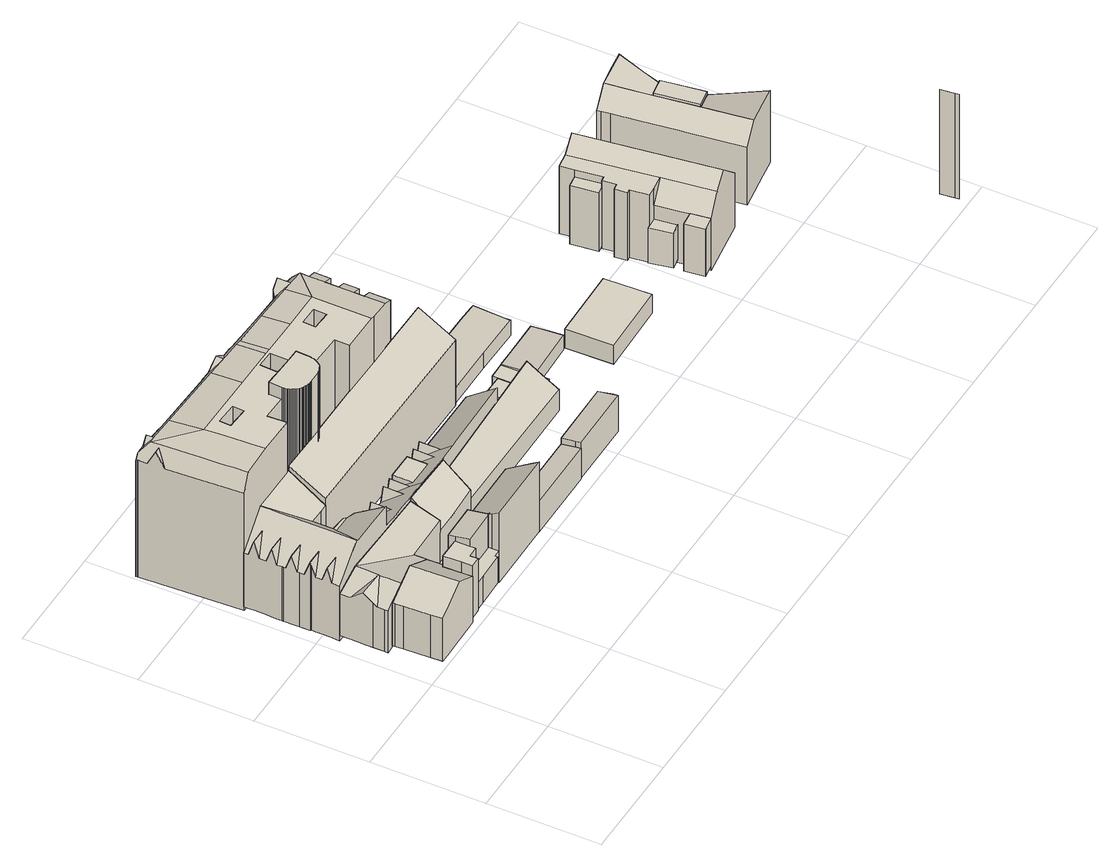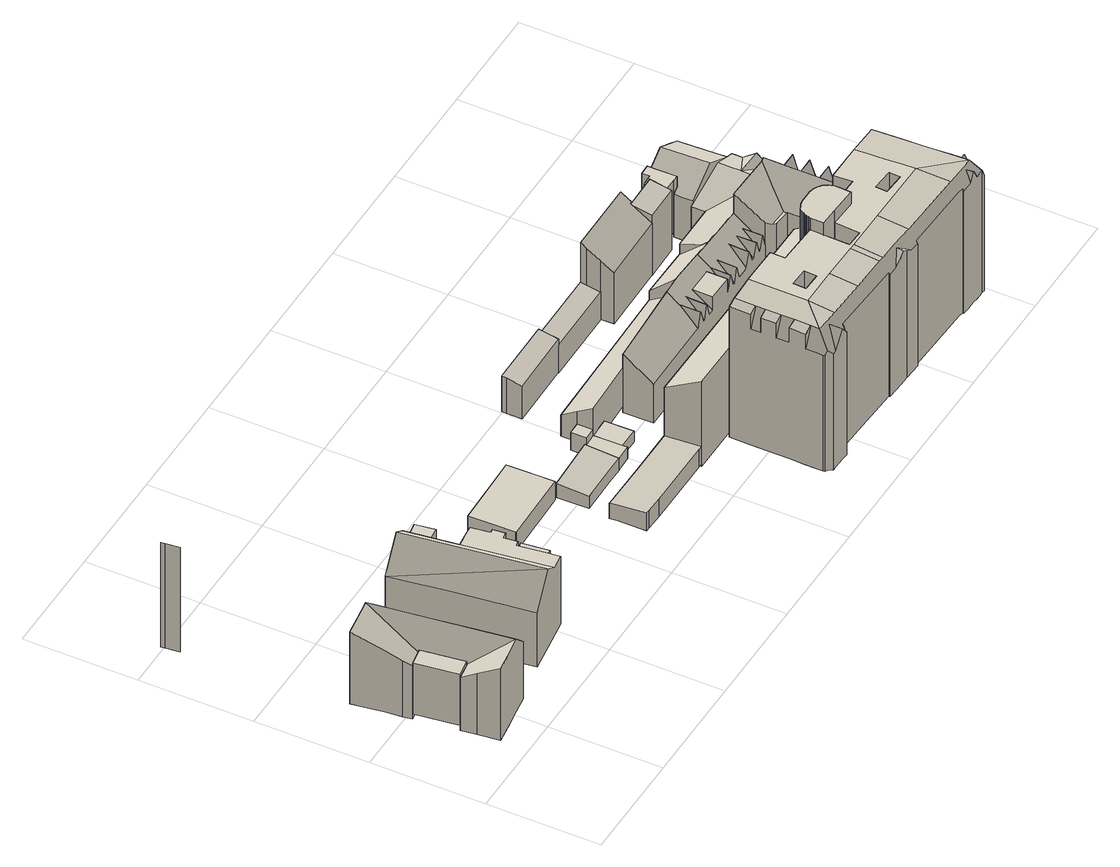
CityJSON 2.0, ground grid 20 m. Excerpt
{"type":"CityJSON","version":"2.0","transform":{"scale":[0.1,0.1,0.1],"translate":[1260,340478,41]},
"CityObjects":{
"building1":{"type":"Building","children":["building1-1","building1-2","building1-3","building1-4","building1-5","building1-6","building1-7"]},
"building1-1":{"type":"BuildingPart","attributes":{"measuredHeight":11.88,"roofType":"SATTELDACH","HoeheDach":"56","NiedrigsteTraufeDesGebaeudes":"53","Blattnummer":"102081","HoeheGrund":"44"},"parents":["building1"],"geometry":[{"type":"Solid","lod":"2","boundaries":[[[[0,1,2,3]],[[3,2,4,5]],[[5,4,6,7]],[[8,9,10,11]],[[11,10,12,13]],[[13,12,14,15]],[[11,13,15,16,17,18,0,3,5,7,19,20,21,8]],[[6,22,23,20,19,7]],[[18,17,16,15,14,24,25,26]],[[8,21,20,23,27,9]],[[18,26,1,0]],[[24,14,12,10,9,27,23,22]],[[4,2,1,26,25,24,22,6]]]]}]},
"building1-2":{"type":"BuildingPart","attributes":{"measuredHeight":14.22,"roofType":"PULTDACH","HoeheDach":"58","NiedrigsteTraufeDesGebaeudes":"55","Blattnummer":"102081","HoeheGrund":"44"},"parents":["building1"],"geometry":[{"type":"Solid","lod":"2","boundaries":[[[[28,29,30,31,32,33,34,35,36]],[[37,38,39,40,41,42,43,44,45]],[[37,36,35,38]],[[38,35,34,39]],[[39,34,33,40]],[[40,33,32,41]],[[41,32,31,42]],[[42,31,30,43]],[[43,30,29,44]],[[44,29,28,45]],[[45,28,36,37]]]]}]},
"building1-3":{"type":"BuildingPart","attributes":{"measuredHeight":6.28,"roofType":"PULTDACH","HoeheDach":"50","NiedrigsteTraufeDesGebaeudes":"50","Blattnummer":"102081","HoeheGrund":"44"},"parents":["building1"],"geometry":[{"type":"Solid","lod":"2","boundaries":[[[[46,47,48,49,50,51]],[[52,53,54,55,56,57]],[[52,51,50,53]],[[53,50,49,54]],[[54,49,48,55]],[[55,48,47,56]],[[56,47,46,57]],[[57,46,51,52]]]]}]},
"building1-4":{"type":"BuildingPart","attributes":{"measuredHeight":7.3,"roofType":"PULTDACH","HoeheDach":"52","NiedrigsteTraufeDesGebaeudes":"51","Blattnummer":"102081","HoeheGrund":"44"},"parents":["building1"],"geometry":[{"type":"Solid","lod":"2","boundaries":[[[[58,59,60,61,62,63]],[[64,65,66,67,68,69]],[[64,63,62,65]],[[65,62,61,66]],[[66,61,60,67]],[[67,60,59,68]],[[68,59,58,69]],[[69,58,63,64]]]]}]},
"building1-5":{"type":"BuildingPart","attributes":{"measuredHeight":12.87,"roofType":"PULTDACH","HoeheDach":"57","NiedrigsteTraufeDesGebaeudes":"56","Blattnummer":"102081","HoeheGrund":"44"},"parents":["building1"],"geometry":[{"type":"Solid","lod":"2","boundaries":[[[[70,71,72,73]],[[73,72,74,75]],[[75,74,76,77]],[[77,76,78,79]],[[80,79,78,81]],[[81,82,71,70,83,80]],[[79,80,83,70,73,75,77]],[[78,76,74,72,71,82,81]]]]}]},
"building1-6":{"type":"BuildingPart","attributes":{"measuredHeight":10.6,"roofType":"FLACHDACH","HoeheDach":"55","NiedrigsteTraufeDesGebaeudes":"55","Blattnummer":"102081","HoeheGrund":"45"},"parents":["building1"],"geometry":[{"type":"Solid","lod":"2","boundaries":[[[[84,85,86,87,88,89,90,91,92,93]],[[94,95,96,97,98,99,100,101,102,103]],[[103,102,85,84]],[[102,101,86,85]],[[101,100,87,86]],[[100,99,88,87]],[[99,98,89,88]],[[98,97,90,89]],[[97,96,91,90]],[[96,95,92,91]],[[95,94,93,92]],[[94,103,84,93]]]]}]},
"building1-7":{"type":"BuildingPart","attributes":{"measuredHeight":5.36,"roofType":"FLACHDACH","HoeheDach":"51","NiedrigsteTraufeDesGebaeudes":"51","Blattnummer":"102081","HoeheGrund":"45"},"parents":["building1"],"geometry":[{"type":"Solid","lod":"2","boundaries":[[[[104,105,106,107,108,109,110,111,112,113,114]],[[115,116,117,118,119,120,121,122,123,124,125]],[[125,124,105,104]],[[124,123,106,105]],[[123,122,107,106]],[[122,121,108,107]],[[121,120,109,108]],[[120,119,110,109]],[[119,118,111,110]],[[118,117,112,111]],[[117,116,113,112]],[[116,115,114,113]],[[115,125,104,114]]]]}]},
"building2":{"type":"Building","children":["building2-1","building2-2","building2-3","building2-4"]},
"building2-1":{"type":"BuildingPart","attributes":{"measuredHeight":10.4,"roofType":"SATTELDACH","HoeheDach":"54","NiedrigsteTraufeDesGebaeudes":"52","Blattnummer":"102081","HoeheGrund":"44"},"parents":["building2"],"geometry":[{"type":"Solid","lod":"2","boundaries":[[[[126,127,128,129,130]],[[127,131,128]],[[132,133,134,135]],[[136,137,133,132]],[[138,139,140,141]],[[129,128,131,142,143,144,145,146,147,148]],[[149,150,139,138,151,152,144,143]],[[153,154,155,156,157,158,136,132,135,159,148,147,146,145,144,152,151,138,141]],[[160,161,162,163,149,164,127,126,165,166,167,168]],[[134,130,129,148,159,135]],[[163,162,161,156,155,154,153,169]],[[153,141,140,169]],[[157,156,161,160]],[[136,158,157,160,168,137]],[[163,169,140,139,150,149]],[[127,164,149,143,142,131]],[[137,168,167,166,165,126,130,134,133]]]]}]},
"building2-2":{"type":"BuildingPart","attributes":{"measuredHeight":10.98,"roofType":"PULTDACH","HoeheDach":"55","NiedrigsteTraufeDesGebaeudes":"50","Blattnummer":"102081","HoeheGrund":"44"},"parents":["building2"],"geometry":[{"type":"Solid","lod":"2","boundaries":[[[[170,171,172,173]],[[173,172,174,175]],[[176,177,178,179,171,170]],[[177,180,175,174,181,178]],[[180,177,176,170,173,175]],[[179,178,181,174,172,171]]]]}]},
"building2-3":{"type":"BuildingPart","attributes":{"measuredHeight":7.93,"roofType":"PULTDACH","HoeheDach":"52","NiedrigsteTraufeDesGebaeudes":"48","Blattnummer":"102081","HoeheGrund":"44"},"parents":["building2"],"geometry":[{"type":"Solid","lod":"2","boundaries":[[[[182,183,184,185]],[[175,186,187,173]],[[187,188,189,183,182,190,191,173]],[[175,192,193,194,195,186]],[[196,194,193,197,185,184]],[[192,175,173,191,190,182,185,197,193]],[[186,195,194,196,184,183,189,188,187]]]]}]},
"building2-4":{"type":"BuildingPart","attributes":{"measuredHeight":3.57,"roofType":"FLACHDACH","HoeheDach":"47","NiedrigsteTraufeDesGebaeudes":"47","Blattnummer":"102081","HoeheGrund":"44"},"parents":["building2"],"geometry":[{"type":"Solid","lod":"2","boundaries":[[[[182,198,199,185]],[[200,201,202,203]],[[203,202,198,182]],[[202,201,199,198]],[[201,200,185,199]],[[200,203,182,185]]]]}]},
"building3":{"type":"Building","children":["building3-1","building3-2"]},
"building3-1":{"type":"BuildingPart","attributes":{"measuredHeight":29.4,"roofType":"FLACHDACH","HoeheDach":"72","NiedrigsteTraufeDesGebaeudes":"72","Blattnummer":"102081","HoeheGrund":"42"},"parents":["building3"],"geometry":[{"type":"Solid","lod":"2","boundaries":[[[[204,205,206,207]],[[208,209,205,204]],[[210,211,209,208]],[[212,213,211,210]],[[214,215,213,212]],[[216,217,215,214]],[[218,219,217,216]],[[220,221,219,218]],[[222,223,221,220]],[[224,225,223,222]],[[226,227,225,224]],[[228,229,227,226]],[[230,231,229,228]],[[232,233,231,230]],[[234,235,233,232]],[[236,237,235,234]],[[238,239,237,236]],[[240,241,239,238]],[[242,243,241,240]],[[244,245,243,242]],[[246,247,245,244]],[[248,249,247,246]],[[248,250,251,249]],[[250,252,253,251]],[[252,254,255,253]],[[254,256,257,255]],[[256,258,259,257]],[[258,260,261,259]],[[260,262,263,261]],[[262,264,265,263]],[[264,266,267,265]],[[266,268,269,267]],[[268,270,271,269]],[[270,272,273,271]],[[272,274,275,273]],[[274,276,277,275]],[[276,278,279,277]],[[278,280,281,279]],[[280,282,283,281]],[[282,284,285,283]],[[284,286,287,285]],[[287,286,288,289]],[[289,288,290,291]],[[292,291,290,293]],[[206,292,293,207]],[[284,282,280,278,276,274,272,270,268,266,264,262,260,258,256,254,252,250,248,246,244,242,240,238,236,234,232,230,228,226,224,222,220,218,216,214,212,210,208,204,207,293,290,288,286]],[[205,209,211,213,215,217,219,221,223,225,227,229,231,233,235,237,239,241,243,245,247,249,251,253,255,257,259,261,263,265,267,269,271,273,275,277,279,281,283,285,287,289,291,292,206]]]]}]},
"building3-2":{"type":"BuildingPart","attributes":{"measuredHeight":27.55,"roofType":"PULTDACH","HoeheDach":"69","NiedrigsteTraufeDesGebaeudes":"65","Blattnummer":"102081","HoeheGrund":"42"},"parents":["building3"],"geometry":[{"type":"Solid","lod":"2","boundaries":[[[[294,295,296]],[[297,295,294]],[[298,299,300,301,302]],[[303,304,305]],[[303,306,304]],[[298,307,308,299]],[[309,310,311,308,307]],[[312,313,314,315]],[[316,317,313,312]],[[318,319,310,309]],[[320,321,319,318]],[[322,323,321,320]],[[324,325,323,322]],[[326,327,328,329]],[[330,327,326]],[[331,332,333,334]],[[335,336,337,333]],[[338,339,340,337]],[[341,342,343,340]],[[344,345,346,343]],[[347,348,349,350]],[[350,349,351,352]],[[353,354,355,356]],[[357,358,359,360]],[[360,359,361,362]],[[362,361,363,364]],[[365,366,367,368]],[[369,370,366,365]],[[371,372,370,369]],[[368,367,372,371]],[[373,374,375,376]],[[377,378,379,380]],[[381,382,383,384]],[[385,386,387,388]],[[388,387,389,390]],[[391,392,393,394]],[[395,396,397,398]],[[399,400,396,395]],[[401,402,400,399]],[[398,397,402,401]],[[403,404,405,406]],[[333,332,335]],[[340,339,341]],[[336,338,337]],[[346,345,407]],[[342,344,343]],[[408,409,410,411]],[[349,348,412,296,295,297,413,414,415,416,417,418,419,420,421,422,302,423,351]],[[422,421,420,419,418,417,416,415,424,425,426,427,428,298,302]],[[428,427,426,425,424,363,361,359,358,429,375,374,430,389,387,386,431,393,392,432,322,320,318,309,307,298],[366,370,372,367],[396,400,402,397]],[[302,301,300,299,308,311,310,319,321,323,325,324,433,434,435,330,326,329,405,404,436,437,383,382,316,312,315,379,378,438,439,355,354,440,306,303,305,441,442,423]],[[443,444,445,446,447,448,414,413,297,294,296,412,348,347]],[[441,305,304,306,440,354,353,449,450,451,452,453,454,442]],[[313,317,316,382,381,455,456,457,458,314]],[[437,436,404,403,459,460,384,383]],[[327,330,435,434,461,462,463,464,465,328]],[[466,467,468,469,470,471,472,411,410,473,407,345,344,342,341,339,338,336,335,332,331]],[[411,472,471,470,469,468,467,466,474,475,476,391,394,477,385,388,390,478,373,376,479,357,360,362,364,480,481,448,447,446,445,444,443,347,350,352,482,454,453,452,451,450,449,353,356,483,484,377,380,485,458,457,456,455,381,384,460,459,403,406,486,465,464,463,462,461,487,408],[395,398,401,399],[365,368,371,369]],[[481,480,364,363,424,415,414,448]],[[439,438,378,377,484,483,356,355]],[[433,409,408,487,461,434]],[[405,329,328,465,486,406]],[[474,466,331,334,488,475]],[[476,475,488,432,392,391]],[[477,394,393,431,386,385]],[[315,314,458,485,380,379]],[[478,390,389,430,374,373]],[[479,376,375,429,358,357]],[[423,442,454,482,352,351]],[[407,473,410,409,433,324,346]],[[488,334,333,337,340,343,346,324,322,432]]]]}]},
"building4":{"type":"Building","children":["building4-1","building4-2","building4-3"]},
"building4-1":{"type":"BuildingPart","attributes":{"measuredHeight":16.4,"roofType":"SATTELDACH","HoeheDach":"59","NiedrigsteTraufeDesGebaeudes":"51","Blattnummer":"102081","HoeheGrund":"43"},"parents":["building4"],"geometry":[{"type":"Solid","lod":"2","boundaries":[[[[489,490,491,492]],[[492,491,493,494]],[[495,496,497]],[[498,499,500]],[[501,502,503,504]],[[505,506,507,508,509,510,511,512,513,514,515,516,517,518,519,520,521,522,523,524,525,526,527,528,529,530,531,532,533,534,535,536,537,538,539,540,541,542,543,544,545,546,547,548,549,550,551]],[[552,553,554,555,556,557,558,559,560,561,562,563,564,565,566,567,568,569,570,571,572,573,574,575,576,577,578,579,580,581,582,583,584]],[[585,586,587,588,589,590,591,592,593,594,595,596,597,598,498,500,495,497,599,563,562]],[[600,601,602,603,509,508,604,506,505,605]],[[551,550,549,548,606,546,545,607,543,542,608,609,610,611,612,613,614,615,616,617]],[[520,519,518,618,516,515,514,513,619,620,621,622,623,624,625,626,627,628]],[[539,629,630,631,632,633,634,635,636,540]],[[582,581,637,579,578,577,638,575,574,573,639,571,570,569,568,640,566,565,564,641,599,497,496,499,498,598,597,642,595,594,593,643,644,645,502,501,646,647,648,649,650,651,652,653,654,655,656,657,658,659,660,661,662,663,664,665,666,667,668,669,670,671,672,673,674,675,676,677]],[[678,679,680,681,682,683,684,504,503,685,686,591,590,589,588,587]],[[687,688,689,690,691,692,678,587,586,585,562,561,560,559,558,693]],[[694,695,696,697,698,699,700,701,702,703,693,558,557,556,555,554,553,552,584,704,705,706,521,520,628]],[[707,708,709,710,711,712,511,510,509,603]],[[684,683,682,681,680,679,678,692,691,690,689,688,687,693,703,702,701,700,699,698,697,696,695,694,628,627,626,625,624,623,622,621,620,710,709,708,707,603,602,601,600,605,617,616,615,614,613,612,611,610,609,608,713,636,635,634,633,632,489,492,494,714,715,716,717,718,719,720,677,676,675,674,673,672,671,670,669,668,667,666,665,664,663,662,661,660,659,658,657,656,655,654,653,652,651,650,649,648,647,646,501,504]],[[706,721,722,723,724,725,629,539,538,537,536,535,534,533,532,531,530,529,528,527,526,525,524,523,522,521]],[[686,685,503,502,645,644,592,591]],[[726,727,583,582,677,720,719,718,728]],[[714,494,493,725,724,715]],[[722,728,718,717,716,723]],[[705,704,727,726,721,706]],[[725,493,491,490,631,630,629]],[[604,507,506]],[[547,606,548]],[[547,546,606]],[[508,507,604]],[[712,512,511]],[[544,607,545]],[[711,619,513,512,712]],[[544,543,607]],[[517,618,518]],[[517,516,618]],[[726,728,722,721]],[[580,637,581]],[[579,637,580]],[[576,638,577]],[[575,638,576]],[[572,639,573]],[[571,639,572]],[[567,640,568]],[[566,640,567]],[[563,641,564]],[[599,641,563]],[[500,499,496,495]],[[596,642,597]],[[595,642,596]],[[592,643,593]],[[644,643,592]],[[605,505,551,617]],[[620,619,711,710]],[[608,542,541,713]],[[713,541,540,636]],[[715,724,723,716]],[[583,727,704,584]],[[632,631,490,489]]]]}]},
"building4-2":{"type":"BuildingPart","attributes":{"measuredHeight":17.29,"roofType":"PULTDACH","HoeheDach":"60","NiedrigsteTraufeDesGebaeudes":"56","Blattnummer":"102081","HoeheGrund":"43"},"parents":["building4"],"geometry":[{"type":"Solid","lod":"2","boundaries":[[[[729,730,731,732,733,734,735,736,737,738,739]],[[492,489,740,741,742,743,744,745,746,747,748]],[[492,739,738,489]],[[489,738,737,740]],[[740,737,736,741]],[[741,736,735,742]],[[742,735,734,743]],[[743,734,733,744]],[[744,733,732,745]],[[747,730,729,748]],[[748,729,739,492]],[[731,730,747,746,745,732]]]]}]},
"building4-3":{"type":"BuildingPart","attributes":{"measuredHeight":3.58,"roofType":"PULTDACH","HoeheDach":"47","NiedrigsteTraufeDesGebaeudes":"46","Blattnummer":"102081","HoeheGrund":"43"},"parents":["building4"],"geometry":[{"type":"Solid","lod":"2","boundaries":[[[[749,750,751,752]],[[752,751,753,754]],[[754,753,755,756]],[[756,755,757,758]],[[758,757,759,760]],[[761,762,750,749]],[[763,764,765,766,762,761]],[[767,765,764,768,760,759]],[[763,761,749,752,754,756,758,760,768,764]],[[762,766,765,767,759,757,755,753,751,750]]]]}]},
"building5":{"type":"Building","children":["building5-1","building5-2","building5-3"]},
"building5-1":{"type":"BuildingPart","attributes":{"measuredHeight":2.26,"roofType":"FLACHDACH","HoeheDach":"46","NiedrigsteTraufeDesGebaeudes":"46","Blattnummer":"102081","HoeheGrund":"44"},"parents":["building5"],"geometry":[{"type":"Solid","lod":"2","boundaries":[[[[769,770,771,772]],[[773,774,775,776]],[[776,775,770,769]],[[775,774,771,770]],[[774,773,772,771]],[[773,776,769,772]]]]}]},
"building5-2":{"type":"BuildingPart","attributes":{"measuredHeight":2.89,"roofType":"PULTDACH","HoeheDach":"47","NiedrigsteTraufeDesGebaeudes":"46","Blattnummer":"102081","HoeheGrund":"44"},"parents":["building5"],"geometry":[{"type":"Solid","lod":"2","boundaries":[[[[777,778,779,780]],[[780,779,781,782]],[[783,782,781,784,785,786]],[[785,787,778,777,788,786]],[[782,783,786,788,777,780]],[[784,781,779,778,787,785]]]]}]},
"building5-3":{"type":"BuildingPart","attributes":{"measuredHeight":2.33,"roofType":"FLACHDACH","HoeheDach":"46","NiedrigsteTraufeDesGebaeudes":"46","Blattnummer":"102081","HoeheGrund":"44"},"parents":["building5"],"geometry":[{"type":"Solid","lod":"2","boundaries":[[[[789,770,769,790,791,792]],[[793,794,795,796,797,798]],[[798,797,770,789]],[[797,796,769,770]],[[796,795,790,769]],[[795,794,791,790]],[[794,793,792,791]],[[793,798,789,792]]]]}]},
"building6":{"type":"Building","attributes":{"measuredHeight":3.77,"roofType":"FLACHDACH","HoeheDach":"47","NiedrigsteTraufeDesGebaeudes":"47","Blattnummer":"102081","HoeheGrund":"44"},"geometry":[{"type":"Solid","lod":"2","boundaries":[[[[799,800,801,802,803]],[[804,805,806,807,808]],[[804,803,802,805]],[[805,802,801,806]],[[806,801,800,807]],[[807,800,799,808]],[[808,799,803,804]]]]}]},
"building7":{"type":"Building","children":["building7-1","building7-2","building7-3","building7-4"]},
"building7-1":{"type":"BuildingPart","attributes":{"measuredHeight":11.91,"roofType":"FLACHDACH","HoeheDach":"55","NiedrigsteTraufeDesGebaeudes":"55","Blattnummer":"102081","HoeheGrund":"43"},"parents":["building7"],"geometry":[{"type":"Solid","lod":"2","boundaries":[[[[809,810,811,812,813]],[[814,815,816,817,818]],[[818,817,810,809]],[[817,816,811,810]],[[816,815,812,811]],[[815,814,813,812]],[[814,818,809,813]]]]}]},
"building7-2":{"type":"BuildingPart","attributes":{"measuredHeight":15.86,"roofType":"PULTDACH","HoeheDach":"59","NiedrigsteTraufeDesGebaeudes":"53","Blattnummer":"102081","HoeheGrund":"43"},"parents":["building7"],"geometry":[{"type":"Solid","lod":"2","boundaries":[[[[819,820,821,822,823,824,825,826,827,828,829,830]],[[831,832,833,834,823,835]],[[823,834,836,837,824]],[[836,838,839,837]],[[839,840,841,842,837]],[[843,830,829,844]],[[844,829,828,845]],[[845,828,827,846]],[[846,827,826,847]],[[847,826,825,848]],[[823,822,835]],[[849,835,822,821,850]],[[850,821,820,851]],[[851,820,819,852]],[[852,819,830,843]],[[853,833,832,854]],[[841,840,839,838,855,856,857,858,859,842]],[[860,861,853,854,862,849,850,851,852,843,844,845,846,847,848,863,864,859,858,857,856,855]],[[825,824,837,842,859,864,863,848]],[[853,861,860,855,838,836,834,833]],[[862,854,832,831,835,849]]]]}]},
"building7-3":{"type":"BuildingPart","attributes":{"measuredHeight":7.14,"roofType":"FLACHDACH","HoeheDach":"50","NiedrigsteTraufeDesGebaeudes":"50","Blattnummer":"102081","HoeheGrund":"43"},"parents":["building7"],"geometry":[{"type":"Solid","lod":"2","boundaries":[[[[865,866,867,868,869]],[[870,871,872,873,874]],[[874,873,866,865]],[[873,872,867,866]],[[872,871,868,867]],[[871,870,869,868]],[[870,874,865,869]]]]}]},
"building7-4":{"type":"BuildingPart","attributes":{"measuredHeight":9.6,"roofType":"FLACHDACH","HoeheDach":"53","NiedrigsteTraufeDesGebaeudes":"53","Blattnummer":"102081","HoeheGrund":"44"},"parents":["building7"],"geometry":[{"type":"Solid","lod":"2","boundaries":[[[[875,876,877,878,879]],[[880,881,882,883,884]],[[884,883,876,875]],[[883,882,877,876]],[[882,881,878,877]],[[881,880,879,878]],[[880,884,875,879]]]]}]},
"building8":{"type":"Building","children":["building8-1"]},
"building8-1":{"type":"BuildingPart","attributes":{"measuredHeight":21.36,"roofType":"FLACHDACH","HoeheDach":"65","NiedrigsteTraufeDesGebaeudes":"65","Blattnummer":"102081","HoeheGrund":"44"},"parents":["building8"],"geometry":[{"type":"Solid","lod":"2","boundaries":[[[[885,886,887]],[[888,889,890]],[[890,889,886,885]],[[889,888,887,886]],[[888,890,885,887]]]]}]},
"building9":{"type":"Building","children":["building9-1","building9-2"]},
"building9-1":{"type":"BuildingPart","attributes":{"measuredHeight":14.67,"roofType":"SATTELDACH","HoeheDach":"56","NiedrigsteTraufeDesGebaeudes":"53","Blattnummer":"102081","HoeheGrund":"42"},"parents":["building9"],"geometry":[{"type":"Solid","lod":"2","boundaries":[[[[891,892,893,894]],[[894,893,895,896]],[[897,898,899,900]],[[900,899,901,902]],[[903,904,905,906]],[[895,907,908,898,897,909,910,896]],[[911,912,913,914,915,916,917,918]],[[919,920,921,922,923,924,911,918,925,926,927,928,929,930,892,891]],[[913,912,911,924,923,922,921,920,919,891,894,896,910,909,897,900,902,931,932,933,934,903,906,935,914]],[[893,892,930,929,928,927,926,925,918,917,936,937,907,895]],[[937,936,917,938,939,940,941,907]],[[932,931,902,901,942,941,940]],[[939,938,934,933,932,940]],[[938,904,903,934]],[[914,935,906,905,943,915]],[[916,915,943,905,904,938,917]],[[941,942,901,899,898,908,907]]]]}]},
"building9-2":{"type":"BuildingPart","attributes":{"measuredHeight":10.36,"roofType":"FLACHDACH","HoeheDach":"53","NiedrigsteTraufeDesGebaeudes":"53","Blattnummer":"102081","HoeheGrund":"43"},"parents":["building9"],"geometry":[{"type":"Solid","lod":"2","boundaries":[[[[944,945,946,947]],[[948,949,950,951]],[[951,950,945,944]],[[950,949,946,945]],[[949,948,947,946]],[[948,951,944,947]]]]}]}
},
"vertices":[
[33,220,30],[33,220,117],[31,265,117],[31,265,30],[30,279,117],[30,279,30],[30,284,117],[30,284,30],[144,252,30],[144,252,117],[133,252,123],[133,252,30],[134,220,123],[134,220,30],[134,201,124],[134,201,30],[90,200,30],[55,199,30],[34,199,30],[86,284,30],[143,285,30],[144,266,30],[86,284,149],[143,285,116],[90,200,149],[55,199,129],[34,199,117],[144,266,116],
[233,220,165],[233,208,173],[364,209,173],[364,220,166],[364,244,150],[363,267,135],[237,265,136],[237,227,161],[233,227,161],[233,227,31],[237,227,31],[237,265,31],[363,267,31],[364,244,31],[364,220,31],[364,209,31],[233,208,31],[233,220,31],
[364,220,91],[364,209,93],[501,210,93],[501,220,91],[501,245,87],[364,244,87],[364,244,30],[501,245,30],[501,220,30],[501,210,30],[364,209,30],[364,220,30],
[501,220,103],[501,210,105],[622,211,105],[622,220,104],[622,247,98],[501,245,99],[501,245,32],[622,247,32],[622,220,32],[622,211,32],[501,210,32],[501,220,32],
[172,252,30],[172,252,154],[172,264,152],[172,264,30],[237,265,152],[237,265,30],[237,227,159],[237,227,30],[233,227,159],[233,227,30],[172,226,30],[172,226,159],[172,233,158],[172,233,30],
[172,226,39],[172,220,39],[172,216,39],[152,215,39],[153,202,39],[134,201,39],[134,220,39],[133,252,39],[144,252,39],[172,252,39],[172,252,145],[144,252,145],[133,252,145],[134,220,145],[134,201,145],[153,202,145],[152,215,145],[172,216,145],[172,220,145],[172,226,145],
[172,226,42],[233,227,42],[233,220,42],[233,208,42],[220,208,42],[220,204,42],[170,202,42],[153,202,42],[152,215,42],[172,216,42],[172,220,42],[172,220,95],[172,216,95],[152,215,95],[153,202,95],[170,202,95],[220,204,95],[220,208,95],[233,208,95],[233,220,95],[233,227,95],[172,226,95],
[62,324,131],[62,325,131],[15,326,131],[15,310,118],[15,302,112],[15,349,112],[15,283,27],[15,283,112],[15,289,112],[15,289,27],[30,284,27],[30,284,118],[234,362,27],[234,362,131],[235,311,112],[235,311,27],[15,350,112],[15,367,112],[15,367,27],[15,350,27],[15,349,27],[15,326,27],[15,310,27],[63,366,131],[149,364,131],[149,364,27],[63,366,27],[149,310,27],[149,309,27],[149,299,27],[149,285,27],[143,285,27],[62,284,27],[15,302,27],[143,285,112],[149,285,110],[149,299,110],[149,309,110],[63,349,131],[62,316,131],[62,310,131],[62,301,131],[62,284,131],[149,310,111],
[234,362,28],[234,362,138],[334,359,138],[334,359,28],[335,312,95],[335,312,28],[235,313,28],[235,311,28],[235,311,91],[235,313,92],[273,311,28],[273,311,92],
[624,370,28],[624,370,107],[624,343,89],[624,343,28],[335,312,77],[334,359,107],[521,366,107],[586,369,107],[586,369,28],[521,366,28],[498,314,28],[625,315,28],[625,315,71],[498,314,74],[625,319,74],[625,319,28],
[646,371,28],[646,343,28],[624,343,64],[646,343,64],[646,371,64],[624,370,64],
[198,560,12],[198,560,306],[198,562,306],[198,562,12],[198,557,12],[198,557,306],[199,555,12],[199,555,306],[200,553,12],[200,553,306],[200,551,12],[200,551,306],[202,549,12],[202,549,306],[203,547,12],[203,547,306],[204,545,12],[204,545,306],[205,543,12],[205,543,306],[207,541,12],[207,541,306],[209,540,12],[209,540,306],[211,538,12],[211,538,306],[213,537,12],[213,537,306],[215,536,12],[215,536,306],[217,535,12],[217,535,306],[219,534,12],[219,534,306],[221,533,12],[221,533,306],[224,533,12],[224,533,306],[226,532,12],[226,532,306],[228,532,12],[228,532,306],[231,532,12],[231,532,306],[252,532,12],[252,532,306],[254,532,12],[254,532,306],[256,533,12],[256,533,306],[258,533,12],[258,533,306],[261,534,12],[261,534,306],[263,535,12],[263,535,306],[265,536,12],[265,536,306],[267,537,12],[267,537,306],[271,540,12],[271,540,306],[272,542,12],[272,542,306],[274,544,12],[274,544,306],[275,546,12],[275,546,306],[276,548,12],[276,548,306],[277,550,12],[277,550,306],[278,552,12],[278,552,306],[279,554,12],[279,554,306],[279,557,12],[279,557,306],[280,559,12],[280,559,306],[280,561,12],[280,561,306],[281,585,12],[281,585,306],[249,586,12],[249,586,306],[199,588,12],[199,588,306],[198,565,306],[198,565,12],
[9,682,273],[20,682,273],[8,696,245],[10,667,245],[81,637,282],[78,695,278],[54,696,278],[38,697,278],[21,697,278],[38,700,273],[37,713,273],[28,714,256],[46,713,256],[203,636,282],[204,690,278],[279,636,282],[280,687,278],[246,688,278],[246,691,273],[247,705,273],[238,705,267],[223,706,256],[271,704,256],[255,705,267],[289,636,282],[289,686,278],[355,635,282],[355,684,278],[425,635,282],[426,681,278],[470,679,278],[448,680,278],[448,683,273],[448,707,273],[437,708,258],[431,702,250],[469,706,243],[485,531,273],[485,568,273],[469,568,278],[469,531,278],[485,568,243],[485,585,243],[469,585,278],[485,585,273],[485,612,273],[469,612,278],[485,612,243],[485,634,243],[469,635,278],[485,634,273],[486,663,273],[469,663,278],[8,712,7],[8,712,245],[7,712,244],[7,712,7],[7,715,243],[7,715,7],[67,712,7],[67,712,256],[67,710,260],[67,710,7],[199,588,7],[199,588,282],[198,565,282],[198,565,7],[153,566,282],[153,566,7],[155,533,282],[155,533,7],[109,625,7],[109,625,282],[108,605,282],[108,605,7],[148,623,7],[148,623,282],[147,603,7],[147,603,282],[251,631,7],[251,631,282],[249,586,282],[249,586,7],[205,704,7],[205,704,260],[206,707,256],[206,707,7],[288,703,7],[288,703,256],[288,701,259],[288,701,7],[280,561,7],[280,561,282],[281,585,282],[281,585,7],[282,630,282],[282,630,7],[355,532,7],[355,532,282],[355,558,282],[355,558,7],[369,620,7],[369,620,282],[368,598,282],[368,598,7],[402,619,7],[402,619,282],[401,596,7],[401,596,282],[426,695,7],[426,695,260],[427,698,255],[427,698,7],[486,663,243],[486,696,7],[486,696,243],[486,694,243],[486,694,7],[8,698,245],[10,666,245],[17,533,245],[30,533,278],[29,558,278],[28,571,278],[27,587,278],[26,615,278],[25,637,278],[23,666,278],[22,682,278],[12,714,256],[87,533,282],[85,558,282],[85,571,282],[84,587,282],[82,614,282],[203,588,282],[279,630,282],[354,558,282],[425,531,282],[482,699,251],[476,706,243],[470,706,243],[355,698,259],[289,701,259],[204,704,260],[77,709,260],[53,713,256],[20,714,256],[13,714,256],[8,698,7],[8,696,7],[9,682,7],[10,667,7],[10,666,7],[17,533,7],[53,713,7],[46,713,7],[37,713,7],[28,714,7],[20,714,7],[13,714,7],[271,704,7],[255,705,7],[247,705,7],[238,705,7],[355,698,7],[289,701,7],[476,706,7],[470,706,7],[469,706,7],[448,707,7],[437,708,7],[485,531,7],[485,568,7],[485,585,7],[485,612,7],[485,634,7],[486,663,7],[486,678,7],[486,678,243],[469,531,7],[432,531,7],[425,531,7],[354,558,7],[279,630,7],[203,588,7],[87,533,7],[30,533,7],[12,714,7],[77,709,7],[204,704,7],[223,706,7],[431,702,7],[482,699,7],[432,531,281],
[160,533,16],[160,533,180],[160,469,135],[160,469,16],[145,469,135],[145,469,16],[282,383,123],[282,419,123],[282,419,96],[329,419,96],[329,419,123],[329,383,123],[520,419,16],[520,419,95],[521,366,135],[521,366,16],[14,463,126],[14,460,126],[43,450,155],[15,440,126],[15,437,126],[15,435,126],[15,428,126],[43,418,155],[16,409,127],[16,408,127],[16,399,127],[16,398,127],[43,389,155],[16,381,127],[16,380,127],[15,367,127],[68,366,180],[68,380,180],[68,389,180],[68,399,180],[68,408,180],[68,418,180],[68,428,180],[68,435,180],[68,440,180],[68,450,180],[68,460,180],[68,469,180],[68,474,180],[68,484,180],[68,494,180],[68,506,180],[68,515,180],[68,525,180],[68,533,180],[17,533,129],[15,533,126],[15,532,126],[15,525,126],[43,516,155],[15,506,126],[15,494,126],[43,484,155],[14,475,126],[14,474,126],[14,470,126],[14,467,126],[168,364,138],[177,363,138],[188,363,138],[199,363,138],[211,363,138],[223,362,139],[234,362,139],[242,362,139],[251,362,139],[261,361,139],[271,361,140],[271,383,123],[263,419,96],[261,419,96],[259,419,96],[251,383,123],[244,419,96],[242,419,96],[224,419,97],[221,419,97],[211,383,123],[202,419,97],[199,419,97],[197,419,97],[188,383,123],[180,419,97],[178,419,97],[176,419,97],[169,383,123],[162,419,97],[161,419,97],[160,419,96],[160,364,138],[282,361,140],[329,359,141],[334,359,141],[339,359,141],[348,360,141],[357,360,140],[368,360,140],[368,382,123],[359,419,96],[357,419,96],[356,419,96],[348,382,123],[341,419,96],[340,419,96],[280,419,96],[14,460,16],[14,450,16],[15,440,16],[15,437,16],[14,450,155],[14,463,16],[14,484,155],[15,516,155],[15,532,16],[15,525,16],[15,516,16],[15,506,16],[15,494,16],[14,484,16],[14,475,16],[14,474,16],[14,470,16],[14,467,16],[16,389,155],[16,417,150],[16,417,16],[16,409,16],[16,408,16],[16,399,16],[16,398,16],[16,389,16],[16,381,16],[16,380,16],[15,367,16],[69,533,180],[119,533,180],[155,533,180],[155,533,16],[119,533,16],[69,533,16],[68,533,16],[17,533,16],[169,419,123],[188,419,123],[212,419,123],[252,419,123],[272,419,123],[349,419,123],[368,419,123],[377,419,96],[379,419,96],[379,419,16],[377,419,16],[368,419,16],[359,419,16],[357,419,16],[356,419,16],[349,419,16],[341,419,16],[340,419,16],[329,419,16],[282,419,16],[280,419,16],[272,419,16],[263,419,16],[261,419,16],[259,419,16],[252,419,16],[244,419,16],[242,419,16],[224,419,16],[221,419,16],[212,419,16],[202,419,16],[199,419,16],[197,419,16],[188,419,16],[180,419,16],[178,419,16],[176,419,16],[169,419,16],[162,419,16],[161,419,16],[334,359,16],[339,359,16],[348,360,16],[357,360,16],[368,360,16],[379,361,16],[520,366,16],[520,366,135],[379,361,140],[242,362,16],[251,362,16],[261,361,16],[271,361,16],[282,361,16],[329,359,16],[234,362,16],[68,366,16],[73,366,16],[118,365,16],[160,364,16],[168,364,16],[177,363,16],[188,363,16],[199,363,16],[211,363,16],[223,362,16],[160,364,177],[118,365,177],[73,366,176],[15,435,16],[15,428,16],[15,418,16],[15,417,16],[15,417,150],[15,418,155],[15,533,16],[119,469,16],[118,469,16],[118,434,16],[119,434,16],[147,432,16],[152,427,16],[160,419,16],[118,428,135],[119,434,135],[118,434,136],[118,469,136],[119,469,135],[152,427,135],[160,419,141],[147,432,135],
[573,466,150],[573,530,189],[485,531,189],[432,531,189],[355,532,189],[254,532,189],[252,532,189],[231,532,189],[228,532,189],[160,533,189],[160,469,150],[228,532,16],[231,532,16],[252,532,16],[254,532,16],[355,532,16],[432,531,16],[485,531,16],[573,530,16],[573,466,16],
[573,466,21],[573,466,52],[573,530,57],[573,530,21],[581,530,57],[581,530,21],[710,530,57],[710,530,21],[740,529,57],[740,529,21],[747,529,57],[747,529,21],[662,466,21],[662,466,52],[748,465,21],[749,465,21],[749,465,52],[748,465,52],[748,478,53],[748,478,21],
[623,420,29],[624,370,29],[586,369,29],[585,420,29],[585,420,51],[586,369,51],[624,370,51],[623,420,51],
[751,431,28],[751,431,53],[752,375,57],[752,375,28],[653,371,57],[653,371,28],[652,429,28],[652,429,53],[652,430,53],[652,430,28],[684,430,53],[684,430,28],
[646,371,29],[623,429,29],[652,430,29],[653,371,29],[653,371,52],[652,430,52],[623,429,52],[623,420,52],[624,370,52],[646,371,52],
[759,292,65],[890,296,65],[887,377,65],[887,379,65],[757,376,65],[757,376,27],[887,379,27],[887,377,27],[890,296,27],[759,292,27],
[994,439,22],[981,436,22],[975,484,22],[996,487,22],[1003,440,22],[1003,440,141],[996,487,141],[975,484,141],[981,436,141],[994,439,141],
[988,391,155],[995,392,155],[1000,359,155],[1015,360,155],[1042,364,155],[1020,516,155],[993,512,155],[996,487,155],[1003,440,155],[994,439,155],[997,415,155],[986,413,155],[1020,322,122],[1023,302,122],[1028,268,122],[1055,272,155],[1015,360,122],[1083,276,176],[1048,520,176],[1132,283,128],[1132,285,128],[1117,385,128],[1115,401,128],[1097,527,128],[986,413,17],[997,415,17],[994,439,17],[1003,440,17],[996,487,17],[993,512,17],[1015,360,17],[1000,359,17],[995,392,17],[988,391,17],[1028,268,17],[1023,302,17],[1132,283,17],[1132,285,17],[1117,385,17],[1115,401,17],[1097,527,17],[1083,276,17],[1055,272,17],[1020,322,17],[1020,516,17],[1048,520,17],
[1020,322,23],[1000,318,23],[992,358,23],[1000,359,23],[1015,360,23],[1015,360,94],[1000,359,94],[992,358,94],[1000,318,94],[1020,322,94],
[1023,302,27],[1028,268,27],[1004,264,27],[1002,264,27],[997,299,27],[997,299,123],[1002,264,123],[1004,264,123],[1028,268,123],[1023,302,123],
[1339,6,29],[1338,13,29],[1335,38,29],[1335,38,242],[1338,13,242],[1339,6,242],
[1165,516,8],[1165,516,125],[1163,530,125],[1163,530,8],[1162,538,125],[1162,538,8],[1262,552,8],[1262,552,155],[1267,514,132],[1267,514,8],[1271,487,116],[1271,487,8],[1282,411,8],[1282,411,116],[1285,395,122],[1285,395,8],[1192,542,155],[1232,548,155],[1232,548,8],[1192,542,8],[1195,295,8],[1226,300,8],[1265,306,8],[1297,310,8],[1297,310,155],[1265,306,155],[1226,300,155],[1195,295,125],[1168,492,8],[1169,490,8],[1171,472,8],[1177,432,8],[1181,402,8],[1181,397,8],[1181,397,125],[1181,402,125],[1177,432,125],[1171,472,125],[1169,490,125],[1168,492,125],[1241,483,8],[1240,482,8],[1251,407,8],[1251,406,8],[1288,367,8],[1212,401,155],[1201,476,155],[1251,406,116],[1251,407,116],[1240,482,117],[1240,482,116],[1241,483,116],[1288,367,133],
[1282,411,18],[1251,406,18],[1240,482,18],[1271,487,18],[1271,487,122],[1240,482,122],[1251,406,122],[1282,411,122]
]}
